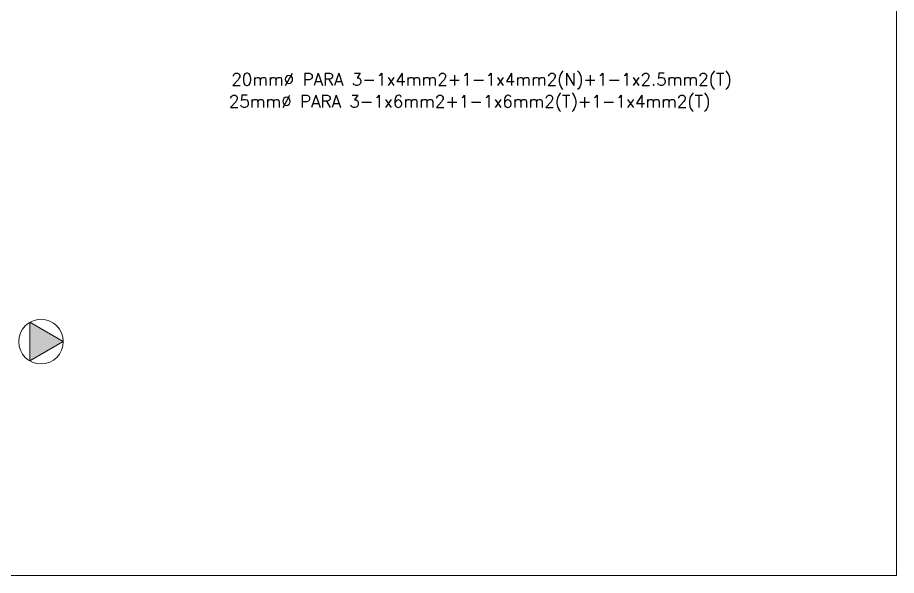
# Model space of a CAD drawing. Header units: inches. Extents: x 1693 to 10990, y 1878 to 5055.
# Drawn here: x 1929.42 to 1949.08, y 2294.99 to 2307.47 of the extents above; entities that cross this region are included whole.
import ezdxf
from ezdxf.enums import TextEntityAlignment as Align

# ---------------------------------------------------------------- set-up
doc = ezdxf.new("R2010")
doc.units = ezdxf.units.IN
for name, color, linetype, lineweight in [('IE-DIAGRAMA', 1, 'Continuous', 0), ('TEXTOLEYENDA', 3, 'Continuous', 5), ('TOMACORRIENTE ALTURA', 120, 'Continuous', 5)]:
    doc.layers.add(name, color=color, linetype=linetype, lineweight=lineweight)
doc.styles.add('Romans', font='romans.shx')

msp = doc.modelspace()

# ---------------------------------------------------------------- hatches: boundary and pattern name
at = {"layer": 'TOMACORRIENTE ALTURA', "linetype": 'Continuous', "ltscale": 0.05}
msp.add_hatch(color=3, dxfattribs=at).paths.add_polyline_path([(1929.693640800617, 2300.648755238944), (1929.693640800617, 2299.784590834619), (1930.442029127809, 2300.216673036779)])

# ---------------------------------------------------------------- linework, layer by layer
at = {"layer": 'IE-DIAGRAMA', "linetype": 'Continuous'}
msp.add_lwpolyline([(1910.136068396307, 2320.223619380162), (1910.13604555109, 2294.985013300718), (1949.082676095141, 2294.985013300718), (1949.082698940357, 2320.223619380162)], close=True, dxfattribs=at)
at = {"layer": 'TOMACORRIENTE ALTURA', "color": 3, "linetype": 'Continuous', "ltscale": 0.05}
msp.add_lwpolyline([(1930.442029127809, 2300.216673036779), (1929.693640800617, 2300.648755238944), (1929.693640800617, 2299.784590834619)], close=True, dxfattribs=at)
msp.add_circle((1929.94310357635, 2300.216673036779), 0.4989255514609414, dxfattribs=at)

# ---------------------------------------------------------------- texts
at = {"layer": 'TEXTOLEYENDA', "color": 4, "style": 'Romans'}
for s, p in [('20mm%%C PARA 3-1x4mm2+1-1x4mm2(N)+1-1x2.5mm2(T)', (1939.799149797243, 2305.945795830714)), ('25mm%%C PARA 3-1x6mm2+1-1x6mm2(T)+1-1x4mm2(T)', (1939.533007907796, 2305.454485098861))]:
    msp.add_text(s, height=0.2735303880625108, dxfattribs=at).set_placement(p, align=Align.CENTER)

doc.saveas('drawing.dxf')
